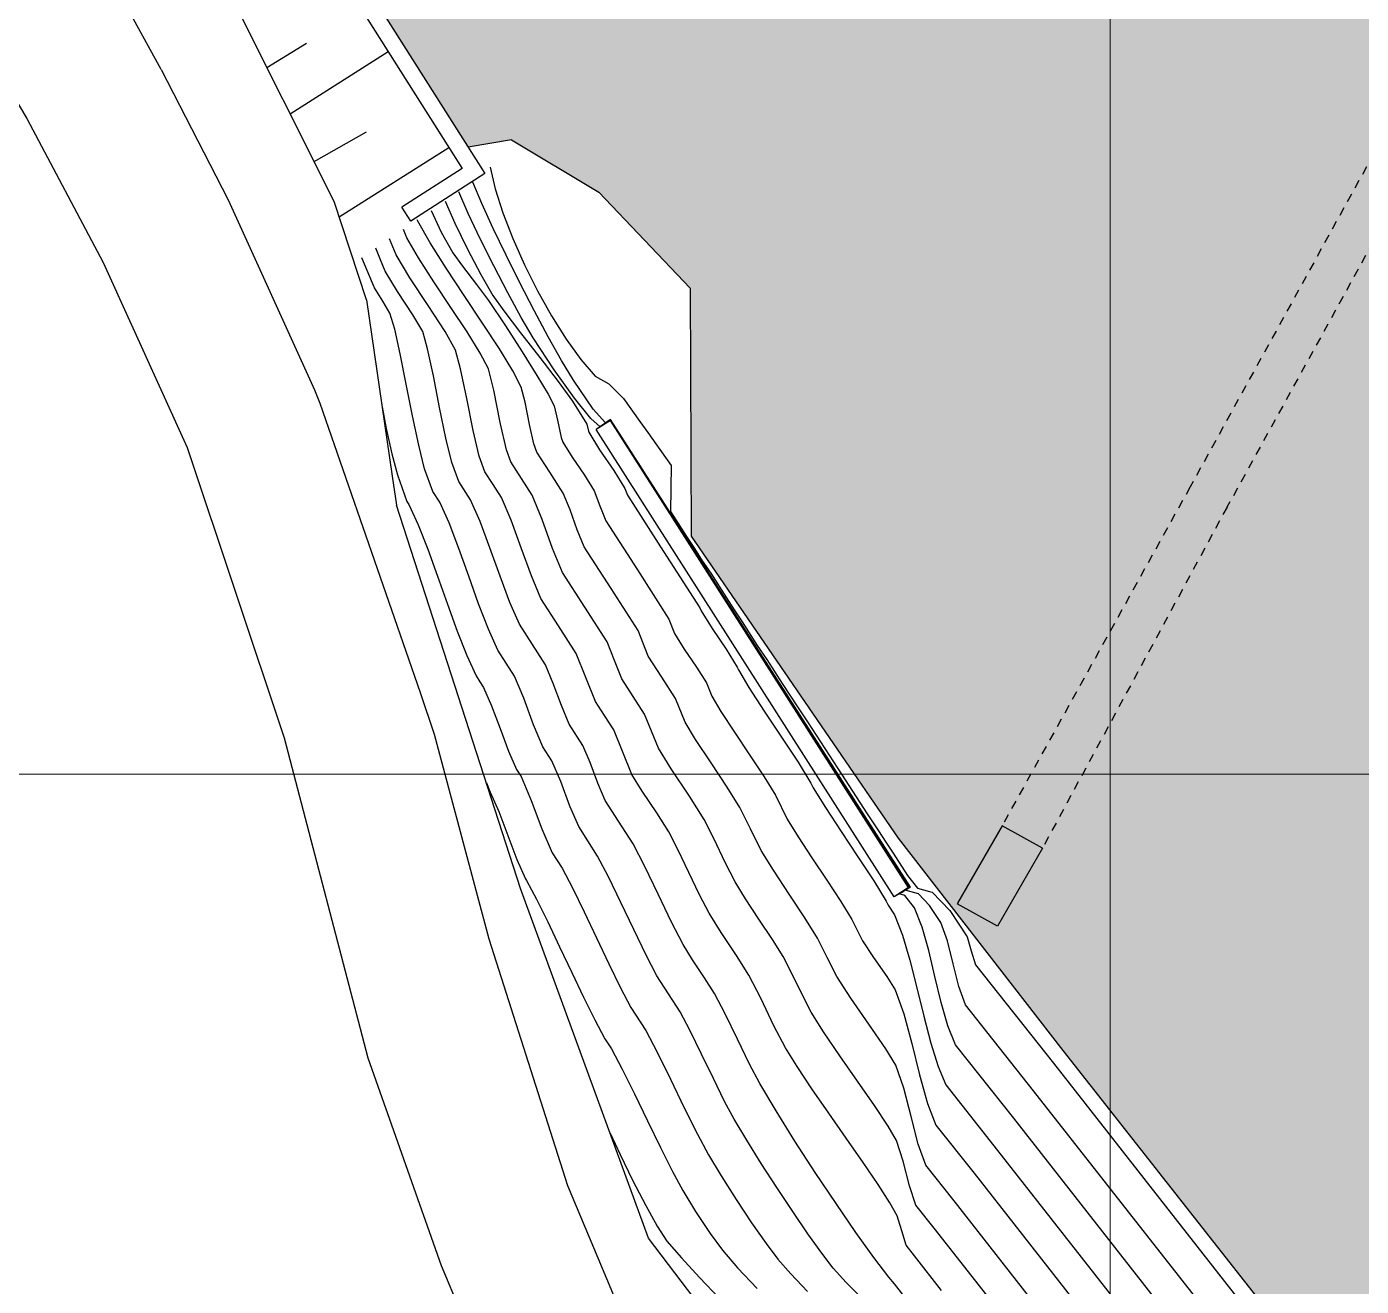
# Model space of a CAD drawing. Extents: x 61466 to 63015, y 108404 to 110397.
# Drawn here: x 62411.86 to 62458.83, y 109037.04 to 109081.38 of the extents above; entities that cross this region are included whole.
import ezdxf

# ---------------------------------------------------------------- set-up
doc = ezdxf.new("R2010")
doc.units = 0
doc.header["$LTSCALE"] = 1.000015
doc.header["$MEASUREMENT"] = 0
doc.linetypes.add('DOT', pattern=[0.55, 0.3, -0.25])
for name, color, linetype in [('Bâti', 7, 'Continuous'), ('colore lago', 131, 'Continuous'), ('coordinate', 2, 'Continuous'), ('curve livello 5m', 7, 'Continuous'), ('Limite fiume', 6, 'Continuous'), ('pendenze', 2, 'Continuous'), ('Strade', 7, 'Continuous'), ('TalusHautBas', 7, 'Continuous')]:
    doc.layers.add(name, color=color, linetype=linetype)
doc.layers.add('Colori bordi', color=5, linetype='Continuous', plot=False)
doc.layers.add('no_plot', color=5, linetype='Continuous', plot=False)

msp = doc.modelspace()

# ---------------------------------------------------------------- hatches: boundary and pattern name
at = {"layer": 'colore lago', "linetype": 'Continuous', "lineweight": 0}
msp.add_hatch(color=256, dxfattribs=at).paths.add_polyline_path([(62547.915, 108981.848), (62544.897, 108992.078), (62544.493, 108999.722), (62545.356, 109007.77), (62543.608, 109014.677), (62537.06, 109023.502), (62530.397, 109028.933), (62527.61, 109033.134), (62523.513, 109038.433), (62517.305, 109044.58), (62515.162, 109044.354), (62513.59, 109046.058), (62513.852, 109050.317), (62504.852, 109062.712), (62496.282, 109074.515), (62493.401, 109073.828), (62485.503, 109080.232), (62484.758, 109083.359), (62471.397, 109099.351), (62471.521, 109099.452), (62471.307, 109099.701), (62466.582, 109105.211), (62461.323, 109110.74), (62452.234, 109119.979), (62445.975, 109126.426), (62438.597, 109134.064), (62431.968, 109141.122), (62422.759, 109151.454), (62419.614, 109155.501), (62408.579, 109170.983), (62402.883, 109180.12), (62402.43, 109179.839), (62397.589, 109176.833), (62392.271, 109173.531), (62379.582, 109165.652), (62385.62, 109155.991), (62400.115, 109132.797), (62397.691, 109131.271), (62399.555, 109128.084), (62400.542, 109126.068), (62402.182, 109121.716), (62403.779, 109117.447), (62405.518, 109113.299), (62408.196, 109107.959), (62411.192, 109102.878), (62415.156, 109096.611), (62417.677, 109092.552), (62418.985, 109090.446), (62423.804, 109082.811), (62427.401, 109077.137), (62428.917, 109077.401), (62431.999, 109075.554), (62435.209, 109072.174), (62435.248, 109063.446), (62442.532, 109052.816), (62448.327, 109045.342), (62457.902, 109033.177), (62469.007, 109017.402), (62468.89, 109017.052), (62477.152, 109004.914), (62486.864, 108991.082), (62496.889, 108973.607), (62504.8, 108959.046), (62555.468, 108959.046), (62553.625, 108965.356), (62549.503, 108976.649)])

# ---------------------------------------------------------------- linework, layer by layer
at = {"layer": 'Bâti', "linetype": 'Continuous'}
for p, q in [((62423.804, 109082.811), (62427.989, 109076.209)), ((62423.314, 109082.501), (62427.19, 109076.387)), ((62427.19, 109076.387), (62425.062, 109075.026)), ((62427.989, 109076.209), (62425.374, 109074.537)), ((62425.374, 109074.537), (62425.062, 109075.026)), ((62432.413, 109067.553), (62431.903, 109067.201)), ((62432.409, 109067.523), (62431.903, 109067.201)), ((62442.396, 109050.75), (62431.903, 109067.201)), ((62442.902, 109051.072), (62432.409, 109067.523)), ((62442.967, 109051.095), (62432.413, 109067.553)), ((62446.19, 109053.245), (62444.626, 109050.53)), ((62447.615, 109052.467), (62446.19, 109053.245)), ((62447.615, 109052.467), (62446.032, 109049.72)), ((62442.967, 109051.095), (62442.396, 109050.75)), ((62442.902, 109051.072), (62442.396, 109050.75)), ((62446.032, 109049.72), (62444.607, 109050.498))]:
    msp.add_line(p, q, dxfattribs=at)
at = {"layer": 'Bâti', "linetype": 'DOT'}
for p, q in [((62459.812, 109077.892), (62452.81, 109065.178)), ((62461.109, 109077.178), (62454.107, 109064.464)), ((62452.81, 109065.178), (62446.19, 109053.245)), ((62454.109, 109064.469), (62447.615, 109052.467))]:
    msp.add_line(p, q, dxfattribs=at)
at = {"layer": 'Colori bordi', "linetype": 'Continuous', "lineweight": 0, "flags": 128}
msp.add_lwpolyline([(62423.804, 109082.811), (62427.401, 109077.137), (62428.917, 109077.401), (62431.999, 109075.554), (62435.209, 109072.174), (62435.248, 109063.446), (62442.532, 109052.816), (62448.327, 109045.342), (62457.902, 109033.177), (62469.007, 109017.402), (62468.89, 109017.052), (62477.152, 109004.914), (62486.864, 108991.082), (62496.889, 108973.607), (62504.8, 108959.046), (62555.468, 108959.046)], dxfattribs=at)
at = {"layer": 'coordinate', "linetype": 'Continuous', "lineweight": 0}
for p, q in [((62450, 109333.555), (62450, 108959.046)), ((62300, 109055.071), (62477.656, 109055.071))]:
    msp.add_line(p, q, dxfattribs=at)
at = {"layer": 'curve livello 5m', "color": 2, "flags": 128}
for points in [[(62426.585, 109075.241), (62426.926, 109074.469), (62427.373, 109073.555), (62427.848, 109072.654), (62428.271, 109071.923), (62428.271, 109071.923), (62428.657, 109071.374), (62429.245, 109070.603), (62429.919, 109069.734), (62430.566, 109068.891), (62431.071, 109068.197), (62431.071, 109068.197), (62431.578, 109067.384), (62431.633, 109067.139), (62431.646, 109067.103), (62432.024, 109066.486), (62432.521, 109065.76), (62432.915, 109065.122), (62432.915, 109065.122), (62433.005, 109064.894), (62434.277, 109062.911), (62435.551, 109060.925), (62435.593, 109060.82), (62435.981, 109060.191), (62436.475, 109059.467), (62436.868, 109058.833), (62436.868, 109058.833), (62436.907, 109058.737), (62437.275, 109058.117), (62437.816, 109057.29), (62438.429, 109056.374), (62439.012, 109055.49), (62439.463, 109054.756), (62439.463, 109054.756), (62439.545, 109054.588), (62439.973, 109053.888), (62440.523, 109053.048), (62441.116, 109052.159), (62441.671, 109051.311), (62442.11, 109050.596), (62442.11, 109050.596), (62442.182, 109050.452), (62442.402, 109050.121), (62442.68, 109049.403), (62442.941, 109048.522), (62443.191, 109047.549), (62443.437, 109046.553), (62443.684, 109045.603), (62443.938, 109044.771), (62444.205, 109044.125), (62444.205, 109044.125), (62445.901, 109041.983), (62451.449, 109034.907)], [(62443.216, 109036.075), (62442.409, 109037.13), (62442.199, 109037.354), (62441.675, 109038.046), (62441.044, 109038.932), (62440.345, 109039.951), (62439.617, 109041.045), (62438.901, 109042.153), (62438.237, 109043.216), (62437.663, 109044.173), (62437.3, 109044.862), (62436.874, 109045.738), (62436.442, 109046.626), (62436.065, 109047.347), (62435.72, 109047.894), (62435.299, 109048.528), (62434.961, 109049.066), (62434.549, 109049.862), (62434.083, 109050.838), (62433.617, 109051.815), (62433.205, 109052.611), (62432.69, 109053.411), (62432.224, 109054.141), (62431.965, 109054.748), (62431.692, 109055.474), (62431.433, 109056.081), (62430.953, 109056.83), (62430.678, 109057.483), (62430.39, 109058.265), (62430.116, 109058.919), (62429.657, 109059.634), (62429.2, 109060.347), (62428.866, 109061.105), (62428.518, 109062.039), (62428.164, 109063.032), (62427.815, 109063.966), (62427.482, 109064.725), (62427.071, 109065.366), (62426.827, 109066.04), (62426.617, 109066.898), (62426.394, 109067.979), (62426.174, 109069.093), (62425.971, 109070.046), (62425.801, 109070.648), (62425.453, 109071.243), (62424.914, 109072.056), (62424.478, 109072.77), (62424.31, 109073.175), (62424.142, 109073.58)]]:
    msp.add_lwpolyline(points, dxfattribs=at)
at = {"layer": 'Limite fiume', "linetype": 'Continuous'}
for p, q in [((62428.917, 109077.401), (62427.401, 109077.137)), ((62428.917, 109077.401), (62431.999, 109075.554)), ((62431.999, 109075.554), (62435.209, 109072.174)), ((62435.209, 109072.174), (62435.248, 109063.446)), ((62435.248, 109063.446), (62442.532, 109052.816)), ((62442.532, 109052.816), (62448.327, 109045.342)), ((62448.327, 109045.342), (62457.902, 109033.177))]:
    msp.add_line(p, q, dxfattribs=at)
at = {"layer": 'no_plot', "flags": 128}
for points in [[(62428.177, 109076.434), (62428.349, 109075.674), (62428.617, 109074.828), (62428.964, 109073.928), (62429.376, 109073.003), (62429.837, 109072.085), (62430.333, 109071.202), (62430.847, 109070.386), (62431.366, 109069.667), (62431.873, 109069.074), (62432.348, 109068.809), (62432.861, 109068.294), (62433.437, 109067.487), (62433.719, 109067.091), (62433.999, 109066.7), (62434.547, 109065.931), (62434.536, 109065.129), (62434.52, 109064.314), (62435.083, 109063.44), (62435.152, 109063.332), (62435.222, 109063.224), (62435.36, 109063.009), (62435.635, 109062.581), (62435.934, 109062.143), (62436.491, 109061.279), (62436.765, 109060.853), (62436.902, 109060.641), (62437.037, 109060.431), (62437.574, 109059.597), (62437.912, 109059.103), (62438.454, 109058.264), (62438.721, 109057.849), (62438.986, 109057.439), (62439.346, 109056.912), (62440.41, 109055.265), (62441.438, 109053.673), (62441.845, 109053.077), (62442.103, 109052.678), (62442.359, 109052.282), (62442.865, 109051.5), (62443.213, 109051.059), (62443.635, 109050.941), (62443.725, 109050.916), (62444.348, 109050.263), (62444.956, 109049.34), (62445.104, 109048.848), (62445.251, 109048.358), (62447.999, 109044.888), (62456.988, 109033.422)], [(62453.295, 109034.412), (62446.6, 109042.952), (62444.554, 109045.536), (62444.283, 109046.205), (62444.047, 109047.034), (62443.829, 109047.944), (62443.61, 109048.854), (62443.374, 109049.686), (62443.103, 109050.36), (62443.103, 109050.36), (62442.763, 109050.795), (62442.564, 109050.851), (62442.668, 109050.917), (62442.772, 109050.984), (62442.921, 109051.079), (62442.727, 109051.381), (62442.264, 109052.107), (62442.168, 109052.258), (62441.936, 109052.621), (62441.839, 109052.771), (62441.607, 109053.135), (62441.224, 109053.732), (62440.293, 109055.192), (62439.914, 109055.783), (62438.979, 109057.249), (62438.885, 109057.395), (62438.651, 109057.763), (62438.416, 109058.13), (62438.322, 109058.277), (62437.853, 109059.013), (62437.665, 109059.305), (62437.195, 109060.043), (62437.008, 109060.333), (62436.891, 109060.518), (62436.844, 109060.59), (62436.726, 109060.775), (62436.68, 109060.848), (62436.444, 109061.217), (62436.351, 109061.362), (62435.879, 109062.102), (62435.695, 109062.39), (62435.458, 109062.761), (62435.366, 109062.904), (62435.248, 109063.09), (62435.202, 109063.161), (62435.143, 109063.254), (62435.12, 109063.29), (62435.061, 109063.383), (62435.038, 109063.418), (62434.563, 109064.162), (62434.381, 109064.447), (62433.906, 109065.191), (62433.724, 109065.475), (62433.486, 109065.848), (62433.395, 109065.989), (62433.157, 109066.362), (62433.067, 109066.503), (62432.59, 109067.251), (62432.41, 109067.531), (62432.042, 109067.296), (62431.712, 109067.589), (62431.136, 109068.306), (62430.425, 109069.301), (62429.688, 109070.428), (62429.688, 109070.428), (62429.266, 109071.143), (62428.79, 109072.01), (62428.296, 109072.958), (62427.821, 109073.915), (62427.402, 109074.811), (62427.073, 109075.573)], [(62455.142, 109033.917), (62447.3, 109043.92), (62444.902, 109046.947), (62444.667, 109047.59), (62444.466, 109048.396), (62444.266, 109049.203), (62444.029, 109049.85), (62444.029, 109049.85), (62443.641, 109050.439), (62443.244, 109050.856), (62443.244, 109050.856), (62442.985, 109050.928), (62442.785, 109050.984), (62442.946, 109051.087), (62442.499, 109051.785), (62442.288, 109052.116), (62442.064, 109052.464), (62441.959, 109052.63), (62441.735, 109052.978), (62441.629, 109053.144), (62440.741, 109054.53), (62440.312, 109055.201), (62439.429, 109056.579), (62438.995, 109057.258), (62438.775, 109057.602), (62438.666, 109057.772), (62438.557, 109057.943), (62438.337, 109058.287), (62438.118, 109058.629), (62437.679, 109059.315), (62437.459, 109059.66), (62437.02, 109060.344), (62436.965, 109060.43), (62436.856, 109060.601), (62436.8, 109060.687), (62436.691, 109060.858), (62436.58, 109061.031), (62436.362, 109061.372), (62436.14, 109061.72), (62435.703, 109062.4), (62435.592, 109062.575), (62435.374, 109062.915), (62435.318, 109063.002), (62435.21, 109063.172), (62435.182, 109063.216), (62435.127, 109063.3), (62435.099, 109063.344), (62435.045, 109063.429), (62434.82, 109063.781), (62434.387, 109064.457), (62434.161, 109064.811), (62433.728, 109065.486), (62433.615, 109065.664), (62433.399, 109066), (62433.285, 109066.178), (62433.07, 109066.514), (62432.842, 109066.872), (62432.412, 109067.543), (62432.235, 109067.43), (62431.8, 109067.914), (62431.105, 109068.933), (62431.105, 109068.933), (62430.685, 109069.636), (62430.217, 109070.469), (62429.721, 109071.391), (62429.219, 109072.361), (62428.731, 109073.339), (62428.279, 109074.282), (62427.882, 109075.152), (62427.562, 109075.905)], [(62426.096, 109074.909), (62426.45, 109074.151), (62426.854, 109073.418), (62427.196, 109072.949), (62427.695, 109072.305), (62428.112, 109071.745), (62428.714, 109070.847), (62429.302, 109069.939), (62429.819, 109069.108), (62430.212, 109068.445), (62430.423, 109068.037), (62430.54, 109067.526), (62430.672, 109066.919), (62430.731, 109066.756), (62431.058, 109066.222), (62431.488, 109065.594), (62431.829, 109065.043), (62432.036, 109064.513), (62432.244, 109063.984), (62433.353, 109062.255), (62434.464, 109060.524), (62434.665, 109060.022), (62435.005, 109059.472), (62435.437, 109058.837), (62435.781, 109058.282), (62435.97, 109057.818), (62436.293, 109057.275), (62436.768, 109056.549), (62437.305, 109055.746), (62437.816, 109054.97), (62438.211, 109054.327), (62438.629, 109053.484), (62439.008, 109052.863), (62439.495, 109052.119), (62440.02, 109051.331), (62440.512, 109050.58), (62440.901, 109049.946), (62441.278, 109049.196), (62441.663, 109048.61), (62442.129, 109047.94), (62442.426, 109047.47), (62442.731, 109046.633), (62443.013, 109045.587), (62443.286, 109044.484), (62443.563, 109043.476), (62443.856, 109042.714), (62445.202, 109041.015), (62449.602, 109035.402)], [(62445.909, 109036.392), (62443.803, 109039.079), (62443.159, 109039.892), (62442.93, 109040.57), (62442.711, 109041.441), (62442.475, 109042.168), (62442.475, 109042.168), (62442.183, 109042.67), (62441.698, 109043.397), (62441.103, 109044.255), (62440.478, 109045.151), (62439.907, 109045.992), (62439.471, 109046.685), (62439.471, 109046.685), (62439.161, 109047.284), (62438.803, 109048.024), (62438.483, 109048.646), (62438.483, 109048.646), (62438.108, 109049.251), (62437.633, 109049.968), (62437.161, 109050.682), (62436.795, 109051.275), (62436.795, 109051.275), (62436.446, 109051.962), (62436.057, 109052.782), (62435.708, 109053.469), (62435.708, 109053.469), (62435.185, 109054.298), (62434.548, 109055.251), (62434.097, 109055.979), (62434.097, 109055.979), (62433.852, 109056.58), (62433.607, 109057.182), (62433.607, 109057.182), (62433.206, 109057.805), (62432.809, 109058.426), (62432.809, 109058.426), (62432.549, 109059.074), (62432.29, 109059.721), (62432.29, 109059.721), (62431.505, 109060.945), (62430.722, 109062.166), (62430.371, 109063.015), (62430.006, 109064.034), (62429.655, 109064.884), (62429.655, 109064.884), (62429.273, 109065.479), (62428.901, 109066.061), (62428.901, 109066.061), (62428.749, 109066.48), (62428.527, 109067.452), (62428.3, 109068.59), (62428.112, 109069.342), (62428.112, 109069.342), (62427.825, 109069.886), (62427.357, 109070.634), (62426.785, 109071.499), (62426.189, 109072.397), (62425.649, 109073.24), (62425.244, 109073.943), (62425.244, 109073.943), (62425.119, 109074.245)], [(62447.756, 109035.897), (62444.502, 109040.047), (62443.508, 109041.303), (62443.239, 109042.04), (62442.985, 109043.018), (62442.729, 109044.017), (62442.45, 109044.819), (62442.45, 109044.819), (62442.094, 109045.402), (62441.502, 109046.261), (62440.865, 109047.18), (62440.374, 109047.941), (62440.374, 109047.941), (62440.037, 109048.609), (62439.692, 109049.296), (62439.692, 109049.296), (62439.252, 109050.005), (62438.695, 109050.847), (62438.142, 109051.684), (62437.712, 109052.379), (62437.712, 109052.379), (62437.336, 109053.139), (62436.96, 109053.898), (62436.96, 109053.898), (62436.517, 109054.611), (62435.948, 109055.466), (62435.404, 109056.287), (62435.034, 109056.899), (62435.034, 109056.899), (62434.694, 109057.732), (62434.214, 109058.48), (62433.737, 109059.224), (62433.737, 109059.224), (62433.377, 109060.123), (62432.429, 109061.6), (62431.483, 109063.075), (62431.239, 109063.665), (62430.986, 109064.373), (62430.742, 109064.963), (62430.742, 109064.963), (62430.272, 109065.694), (62429.816, 109066.408), (62429.816, 109066.408), (62429.711, 109066.699), (62429.556, 109067.376), (62429.398, 109068.167), (62429.268, 109068.689), (62429.268, 109068.689), (62428.972, 109069.263), (62428.496, 109070.038), (62427.903, 109070.945), (62427.257, 109071.917), (62426.619, 109072.884), (62426.055, 109073.778), (62425.627, 109074.53), (62425.627, 109074.53), (62425.608, 109074.577)], [(62444.063, 109036.887), (62443.104, 109038.111), (62442.81, 109038.481), (62442.656, 109038.986), (62442.499, 109039.517), (62442.499, 109039.517), (62442.24, 109039.977), (62441.824, 109040.62), (62441.297, 109041.394), (62440.703, 109042.248), (62440.088, 109043.13), (62439.496, 109043.989), (62438.974, 109044.772), (62438.567, 109045.429), (62438.567, 109045.429), (62438.162, 109046.213), (62437.693, 109047.182), (62437.274, 109047.997), (62437.274, 109047.997), (62436.838, 109048.689), (62436.305, 109049.49), (62435.878, 109050.171), (62435.878, 109050.171), (62435.545, 109050.815), (62435.167, 109051.605), (62434.79, 109052.396), (62434.457, 109053.04), (62434.457, 109053.04), (62434.035, 109053.707), (62433.523, 109054.474), (62433.16, 109055.06), (62433.16, 109055.06), (62432.84, 109055.846), (62432.52, 109056.631), (62432.52, 109056.631), (62432.199, 109057.131), (62431.881, 109057.628), (62431.881, 109057.628), (62431.542, 109058.474), (62431.203, 109059.32), (62431.203, 109059.32), (62430.581, 109060.289), (62429.961, 109061.257), (62429.621, 109062.05), (62429.265, 109063.03), (62428.908, 109064.01), (62428.568, 109064.804), (62428.568, 109064.804), (62428.273, 109065.264), (62427.986, 109065.714), (62427.986, 109065.714), (62427.788, 109066.26), (62427.574, 109067.163), (62427.347, 109068.29), (62427.133, 109069.335), (62426.957, 109069.995), (62426.957, 109069.995), (62426.589, 109070.651), (62425.987, 109071.571), (62425.346, 109072.543), (62424.861, 109073.356), (62424.861, 109073.356), (62424.63, 109073.913)], [(62441.272, 109036.596), (62440.7, 109037.177), (62440.248, 109037.673), (62440.248, 109037.673), (62439.845, 109038.205), (62439.359, 109038.887), (62438.822, 109039.671), (62438.262, 109040.512), (62437.712, 109041.364), (62437.201, 109042.181), (62436.759, 109042.918), (62436.759, 109042.918), (62436.422, 109043.549), (62436.027, 109044.351), (62435.61, 109045.214), (62435.208, 109046.033), (62434.856, 109046.697), (62434.856, 109046.697), (62434.447, 109047.333), (62434.044, 109047.962), (62434.044, 109047.962), (62433.659, 109048.696), (62433.225, 109049.595), (62432.773, 109050.549), (62432.339, 109051.448), (62431.954, 109052.182), (62431.954, 109052.182), (62431.604, 109052.725), (62431.287, 109053.222), (62431.287, 109053.222), (62430.979, 109053.944), (62430.654, 109054.809), (62430.346, 109055.531), (62430.346, 109055.531), (62430.025, 109056.031), (62429.698, 109056.809), (62429.356, 109057.74), (62429.029, 109058.518), (62429.029, 109058.518), (62428.734, 109058.978), (62428.438, 109059.438), (62428.11, 109060.171), (62427.767, 109061.066), (62427.417, 109062.041), (62427.067, 109063.017), (62426.724, 109063.912), (62426.395, 109064.645), (62426.395, 109064.645), (62426.156, 109065.019), (62425.866, 109065.821), (62425.66, 109066.646), (62425.44, 109067.682), (62425.219, 109068.798), (62425.005, 109069.861), (62424.811, 109070.739), (62424.646, 109071.3), (62424.646, 109071.3), (62424.391, 109071.714), (62424.096, 109072.183), (62424.096, 109072.183), (62424.026, 109072.351), (62423.653, 109073.248)], [(62424.372, 109067.995), (62424.514, 109067.236), (62424.711, 109066.349), (62424.905, 109065.601), (62425.24, 109064.671), (62425.308, 109064.566), (62425.634, 109063.85), (62425.972, 109062.988), (62426.319, 109062.037), (62426.667, 109061.057), (62427.014, 109060.106), (62427.352, 109059.244), (62427.677, 109058.529), (62427.81, 109058.323), (62427.942, 109058.116), (62428.223, 109057.471), (62428.519, 109056.675), (62428.816, 109055.879), (62429.097, 109055.233), (62429.259, 109054.98), (62429.616, 109054.143), (62429.993, 109053.14), (62430.35, 109052.303), (62430.703, 109051.754), (62431.069, 109051.06), (62431.481, 109050.219), (62431.915, 109049.305), (62432.349, 109048.391), (62432.76, 109047.55), (62433.127, 109046.857), (62433.647, 109046.048), (62434.055, 109045.276), (62434.522, 109044.327), (62435.006, 109043.325), (62435.464, 109042.395), (62435.856, 109041.662), (62436.303, 109040.923), (62436.829, 109040.098), (62437.376, 109039.276), (62437.884, 109038.545), (62438.296, 109037.992), (62438.751, 109037.474), (62439.345, 109036.858)], [(62428.038, 109054.761), (62428.169, 109054.435), (62428.172, 109054.43), (62428.473, 109053.748), (62428.793, 109052.907), (62429.112, 109052.066), (62429.413, 109051.384), (62429.451, 109051.325), (62429.805, 109050.661), (62430.199, 109049.864), (62430.618, 109048.989), (62431.044, 109048.087), (62431.462, 109047.212), (62431.856, 109046.416), (62432.21, 109045.753), (62432.438, 109045.398), (62432.819, 109044.684), (62433.253, 109043.813), (62433.71, 109042.868), (62434.164, 109041.93), (62434.587, 109041.082), (62434.952, 109040.406), (62435.404, 109039.673), (62435.92, 109038.897), (62436.345, 109038.312), (62436.882, 109037.693), (62437.575, 109036.964)], [(62432.397, 109042.429), (62432.743, 109041.672), (62433.185, 109040.771), (62433.646, 109039.879), (62434.048, 109039.151), (62434.394, 109038.631), (62434.901, 109038.036), (62435.537, 109037.35), (62436.261, 109036.602)]]:
    msp.add_lwpolyline(points, dxfattribs=at)
at = {"layer": 'pendenze', "linetype": 'Continuous'}
for p, q in [((62420.315, 109079.946), (62421.706, 109080.796)), ((62421.133, 109078.318), (62424.58, 109080.503)), ((62421.979, 109076.634), (62423.814, 109077.678)), ((62422.862, 109074.689), (62426.717, 109077.132))]:
    msp.add_line(p, q, dxfattribs=at)
at = {"layer": 'Strade', "linetype": 'Continuous'}
msp.add_line((62416.596, 109079.874), (62415.287, 109082.248), dxfattribs=at)
at = {"layer": 'Strade', "linetype": 'Continuous', "flags": 128}
for points in [[(62371.673, 109126.722), (62374.679, 109122.49), (62376.034, 109123.408), (62379.086, 109120.491), (62379.762, 109120.51), (62382.539, 109119.064), (62385.272, 109116.907), (62387.844, 109114.143), (62390.118, 109111.123), (62400.301, 109096.027), (62409.098, 109082.795), (62411.862, 109078.155), (62414.554, 109073.076), (62417.511, 109066.568), (62420.923, 109056.341), (62423.865, 109045.082), (62426.449, 109037.774), (62429.128, 109031.384), (62432.191, 109025.149), (62443.896, 109002.53), (62456.743, 108977.621), (62460.17, 108970.507), (62463.593, 108962.592), (62464.931, 108959.046)], [(62416.596, 109079.874), (62418.95, 109075.284), (62421.986, 109068.602), (62422.175, 109068.123), (62425.713, 109057.939), (62426.202, 109056.474), (62428.128, 109049.269), (62430.896, 109040.591), (62433.855, 109033.533), (62436.825, 109027.486), (62448.507, 109004.912), (62461.388, 108979.936), (62464.891, 108972.664), (62468.406, 108964.539), (62470.478, 108959.046)]]:
    msp.add_lwpolyline(points, dxfattribs=at)
at = {"layer": 'TalusHautBas', "linetype": 'Continuous'}
for p, q in [((62422.684, 109075.231), (62414.765, 109090.991)), ((62423.823, 109071.765), (62422.684, 109075.231)), ((62423.823, 109071.765), (62424.726, 109065.56)), ((62424.726, 109065.56), (62424.879, 109064.534)), ((62429.239, 109051.046), (62424.879, 109064.534)), ((62433.75, 109038.736), (62429.239, 109051.046)), ((62439.007, 109031.816), (62433.75, 109038.736))]:
    msp.add_line(p, q, dxfattribs=at)

doc.saveas('drawing.dxf')
